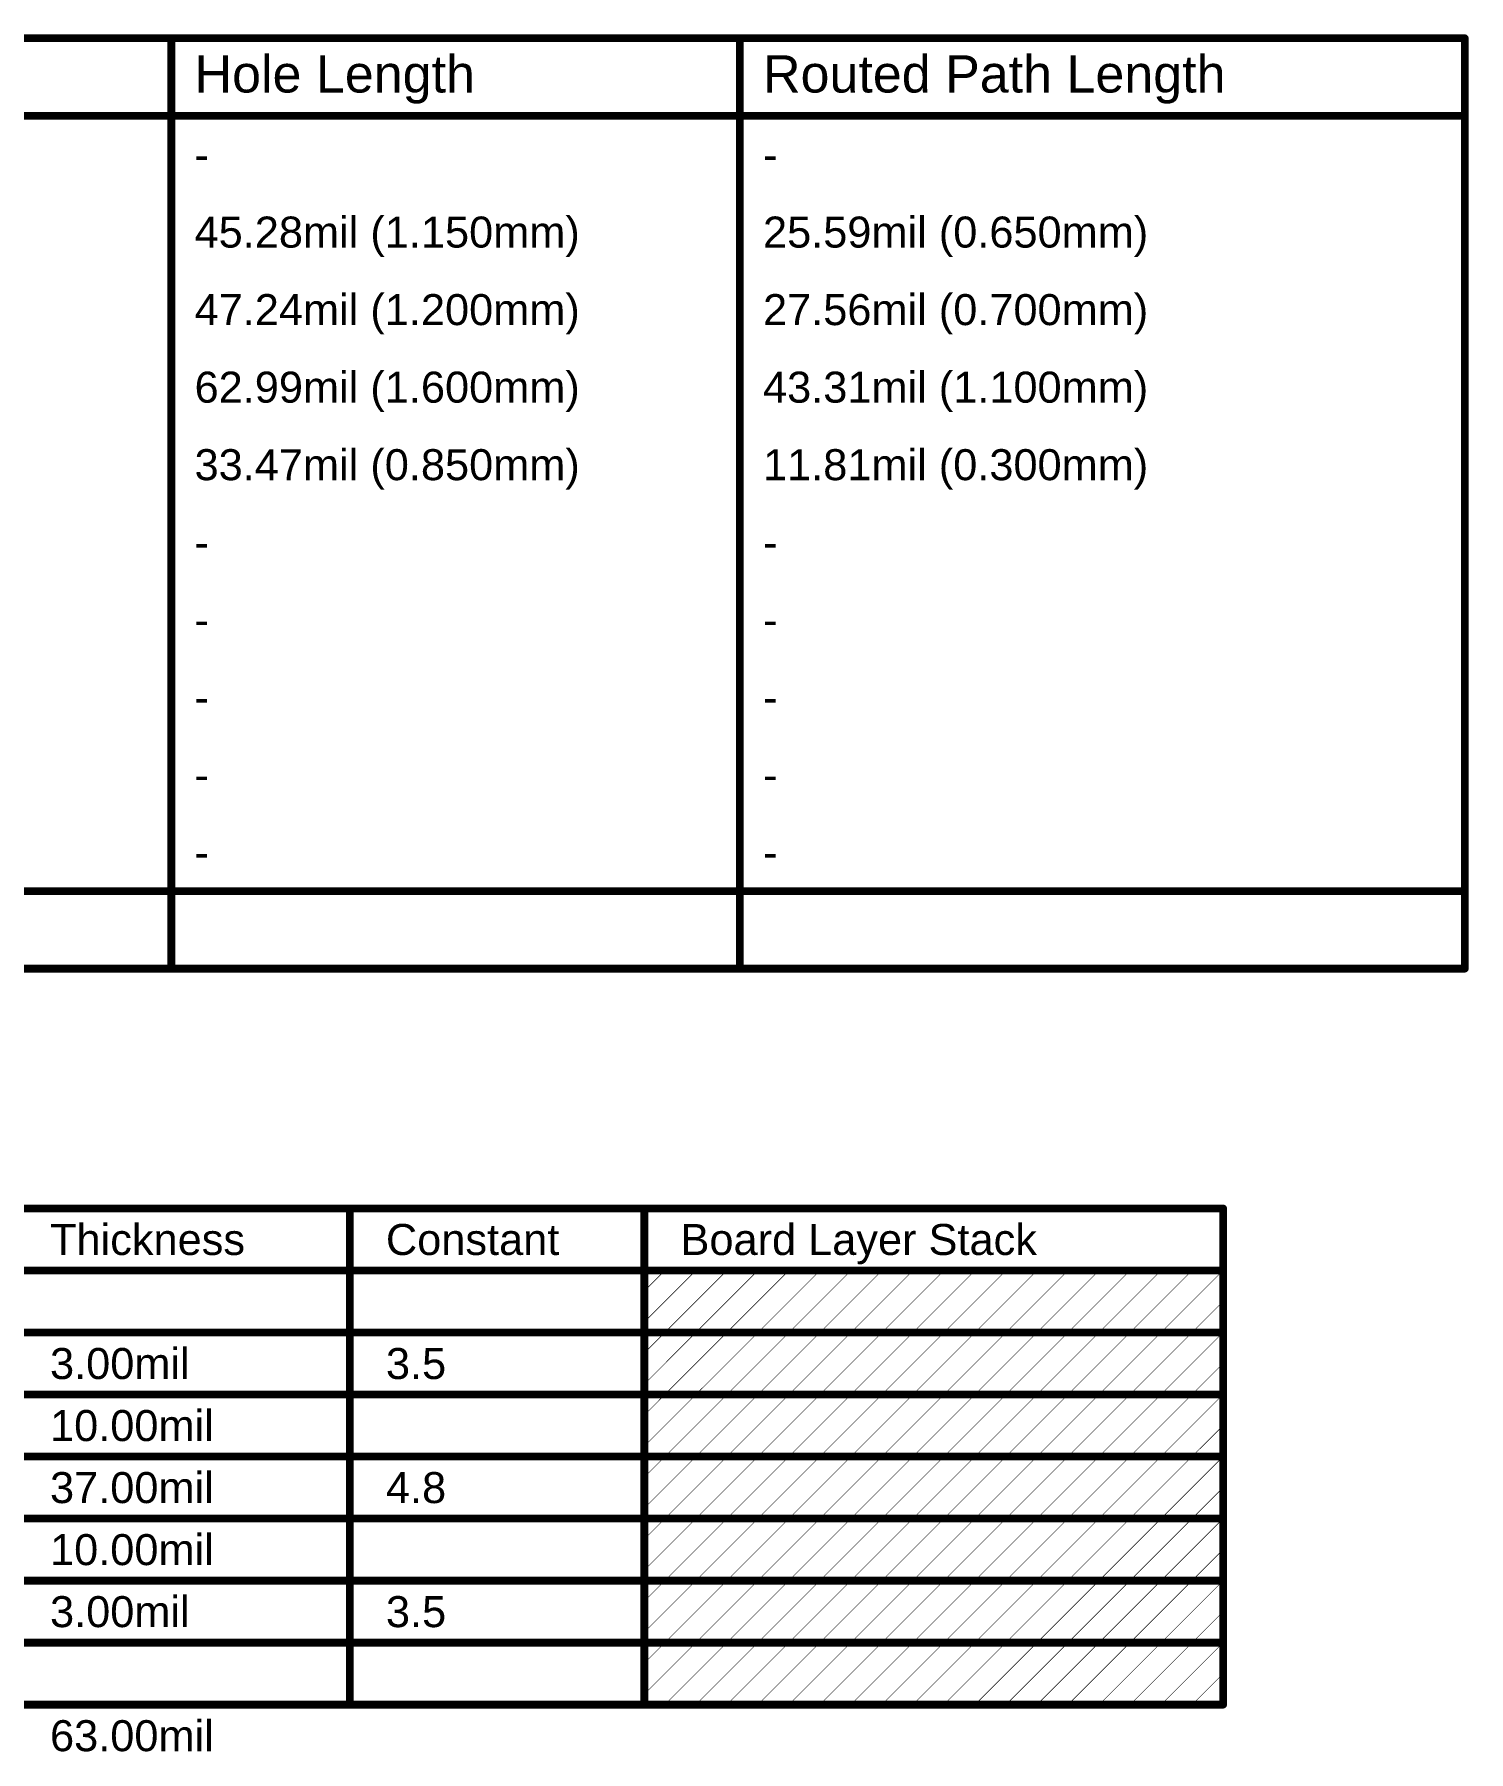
# Model space of a CAD drawing. Header units: inches. Extents: x -0.3 to 9.9, y -0.4 to 5.
# Drawn here: x 7.15 to 9.925, y 1.7 to 5.022 of the extents above; entities that cross this region are included whole.
import ezdxf

# ---------------------------------------------------------------- set-up
doc = ezdxf.new("R2010")
doc.units = ezdxf.units.IN
doc.header["$MEASUREMENT"] = 0
doc.layers.add('Drill Drawing', color=1, linetype='Continuous')
doc.layers.add('Fabrication', color=76, linetype='Continuous')
doc.styles.add('Arial', font='', dxfattribs={"height": 0.2})
doc.styles.get('Arial').set_extended_font_data('Arial')

msp = doc.modelspace()

# ---------------------------------------------------------------- linework, layer by layer
at = {"layer": 'Drill Drawing'}
for points in [[(-0.1395, 5.0149, 0.015, 0.015, 0), (9.9177, 5.0149, 0.015, 0.015, 0)], [(7.4154, 3.2149, 0.015, 0.015, 0), (7.4154, 5.0149, 0.015, 0.015, 0)], [(8.5151, 3.2149, 0.015, 0.015, 0), (8.5151, 5.0149, 0.015, 0.015, 0)], [(9.9177, 3.2149, 0.015, 0.015, 0), (9.9177, 5.0149, 0.015, 0.015, 0)], [(-0.1395, 4.8649, 0.015, 0.015, 0), (9.9177, 4.8649, 0.015, 0.015, 0)], [(-0.1395, 3.3649, 0.015, 0.015, 0), (9.9177, 3.3649, 0.015, 0.015, 0)], [(-0.1395, 3.2149, 0.015, 0.015, 0), (9.9177, 3.2149, 0.015, 0.015, 0)]]:
    msp.add_lwpolyline(points, format="xyseb", dxfattribs=at)
for points in [[(7.4117, 5.0149, 0.0075, 0.0075, 1), (7.4192, 5.0149, 0.0075, 0.0075, 1)], [(8.5113, 5.0149, 0.0075, 0.0075, 1), (8.5188, 5.0149, 0.0075, 0.0075, 1)], [(9.9139, 5.0149, 0.0075, 0.0075, 1), (9.9214, 5.0149, 0.0075, 0.0075, 1)], [(9.9139, 5.0149, 0.0075, 0.0075, 1), (9.9214, 5.0149, 0.0075, 0.0075, 1)], [(9.9139, 4.8649, 0.0075, 0.0075, 1), (9.9214, 4.8649, 0.0075, 0.0075, 1)], [(9.9139, 3.3649, 0.0075, 0.0075, 1), (9.9214, 3.3649, 0.0075, 0.0075, 1)], [(7.4117, 3.2149, 0.0075, 0.0075, 1), (7.4192, 3.2149, 0.0075, 0.0075, 1)], [(8.5113, 3.2149, 0.0075, 0.0075, 1), (8.5188, 3.2149, 0.0075, 0.0075, 1)], [(9.9139, 3.2149, 0.0075, 0.0075, 1), (9.9214, 3.2149, 0.0075, 0.0075, 1)], [(9.9139, 3.2149, 0.0075, 0.0075, 1), (9.9214, 3.2149, 0.0075, 0.0075, 1)]]:
    msp.add_lwpolyline(points, format="xyseb", close=True, dxfattribs=at)
at = {"layer": 'Fabrication'}
for points in [[(4.9113, 2.751, 0.015, 0.015, 0), (9.4501, 2.751, 0.015, 0.015, 0)], [(7.7606, 1.791, 0.015, 0.015, 0), (7.7606, 2.751, 0.015, 0.015, 0)], [(8.3305, 1.791, 0.015, 0.015, 0), (8.3305, 2.751, 0.015, 0.015, 0)], [(9.4501, 1.791, 0.015, 0.015, 0), (9.4501, 2.751, 0.015, 0.015, 0)], [(4.9113, 2.631, 0.015, 0.015, 0), (9.4501, 2.631, 0.015, 0.015, 0)], [(8.3305, 2.5313, 0.001, 0.001, 0), (8.4301, 2.631, 0.001, 0.001, 0)], [(8.3305, 2.5913, 0.001, 0.001, 0), (8.3701, 2.631, 0.001, 0.001, 0)], [(8.3701, 2.511, 0.001, 0.001, 0), (8.4901, 2.631, 0.001, 0.001, 0)], [(8.4301, 2.511, 0.001, 0.001, 0), (8.5501, 2.631, 0.001, 0.001, 0)], [(8.4901, 2.511, 0.001, 0.001, 0), (8.6101, 2.631, 0.001, 0.001, 0)], [(8.5501, 2.511, 0.001, 0.001, 0), (8.6701, 2.631, 0.001, 0.001, 0)], [(8.6101, 2.511, 0.001, 0.001, 0), (8.7301, 2.631, 0.001, 0.001, 0)], [(8.6701, 2.511, 0.001, 0.001, 0), (8.7901, 2.631, 0.001, 0.001, 0)], [(8.7301, 2.511, 0.001, 0.001, 0), (8.8501, 2.631, 0.001, 0.001, 0)], [(8.7901, 2.511, 0.001, 0.001, 0), (8.9101, 2.631, 0.001, 0.001, 0)], [(8.8501, 2.511, 0.001, 0.001, 0), (8.9701, 2.631, 0.001, 0.001, 0)], [(8.9101, 2.511, 0.001, 0.001, 0), (9.0301, 2.631, 0.001, 0.001, 0)], [(8.9701, 2.511, 0.001, 0.001, 0), (9.0901, 2.631, 0.001, 0.001, 0)], [(9.0301, 2.511, 0.001, 0.001, 0), (9.1501, 2.631, 0.001, 0.001, 0)], [(9.0901, 2.511, 0.001, 0.001, 0), (9.2101, 2.631, 0.001, 0.001, 0)], [(9.1501, 2.511, 0.001, 0.001, 0), (9.2701, 2.631, 0.001, 0.001, 0)], [(9.2101, 2.511, 0.001, 0.001, 0), (9.3301, 2.631, 0.001, 0.001, 0)], [(9.2701, 2.511, 0.001, 0.001, 0), (9.3901, 2.631, 0.001, 0.001, 0)], [(9.3301, 2.511, 0.001, 0.001, 0), (9.4501, 2.631, 0.001, 0.001, 0)], [(9.3901, 2.511, 0.001, 0.001, 0), (9.4501, 2.571, 0.001, 0.001, 0)], [(7.1108, 2.511, 0.015, 0.015, 0), (7.7606, 2.511, 0.015, 0.015, 0)], [(7.7606, 2.511, 0.015, 0.015, 0), (8.3305, 2.511, 0.015, 0.015, 0)], [(8.3305, 2.511, 0.015, 0.015, 0), (9.4501, 2.511, 0.015, 0.015, 0)], [(8.3305, 2.4113, 0.001, 0.001, 0), (8.4301, 2.511, 0.001, 0.001, 0)], [(8.3305, 2.4713, 0.001, 0.001, 0), (8.3701, 2.511, 0.001, 0.001, 0)], [(8.3701, 2.391, 0.001, 0.001, 0), (8.4901, 2.511, 0.001, 0.001, 0)], [(8.4301, 2.391, 0.001, 0.001, 0), (8.5501, 2.511, 0.001, 0.001, 0)], [(8.4901, 2.391, 0.001, 0.001, 0), (8.6101, 2.511, 0.001, 0.001, 0)], [(8.5501, 2.391, 0.001, 0.001, 0), (8.6701, 2.511, 0.001, 0.001, 0)], [(8.6101, 2.391, 0.001, 0.001, 0), (8.7301, 2.511, 0.001, 0.001, 0)], [(8.6701, 2.391, 0.001, 0.001, 0), (8.7901, 2.511, 0.001, 0.001, 0)], [(8.7301, 2.391, 0.001, 0.001, 0), (8.8501, 2.511, 0.001, 0.001, 0)], [(8.7901, 2.391, 0.001, 0.001, 0), (8.9101, 2.511, 0.001, 0.001, 0)], [(8.8501, 2.391, 0.001, 0.001, 0), (8.9701, 2.511, 0.001, 0.001, 0)], [(8.9101, 2.391, 0.001, 0.001, 0), (9.0301, 2.511, 0.001, 0.001, 0)], [(8.9701, 2.391, 0.001, 0.001, 0), (9.0901, 2.511, 0.001, 0.001, 0)], [(9.0301, 2.391, 0.001, 0.001, 0), (9.1501, 2.511, 0.001, 0.001, 0)], [(9.0901, 2.391, 0.001, 0.001, 0), (9.2101, 2.511, 0.001, 0.001, 0)], [(9.1501, 2.391, 0.001, 0.001, 0), (9.2701, 2.511, 0.001, 0.001, 0)], [(9.2101, 2.391, 0.001, 0.001, 0), (9.3301, 2.511, 0.001, 0.001, 0)], [(9.2701, 2.391, 0.001, 0.001, 0), (9.3901, 2.511, 0.001, 0.001, 0)], [(9.3301, 2.391, 0.001, 0.001, 0), (9.4501, 2.511, 0.001, 0.001, 0)], [(9.3901, 2.391, 0.001, 0.001, 0), (9.4501, 2.451, 0.001, 0.001, 0)], [(7.1108, 2.391, 0.015, 0.015, 0), (7.7606, 2.391, 0.015, 0.015, 0)], [(7.7606, 2.391, 0.015, 0.015, 0), (8.3305, 2.391, 0.015, 0.015, 0)], [(8.3305, 2.391, 0.015, 0.015, 0), (9.4501, 2.391, 0.015, 0.015, 0)], [(8.3305, 2.2913, 0.001, 0.001, 0), (8.4301, 2.391, 0.001, 0.001, 0)], [(8.3305, 2.3513, 0.001, 0.001, 0), (8.3701, 2.391, 0.001, 0.001, 0)], [(8.3701, 2.271, 0.001, 0.001, 0), (8.4901, 2.391, 0.001, 0.001, 0)], [(8.4301, 2.271, 0.001, 0.001, 0), (8.5501, 2.391, 0.001, 0.001, 0)], [(8.4901, 2.271, 0.001, 0.001, 0), (8.6101, 2.391, 0.001, 0.001, 0)], [(8.5501, 2.271, 0.001, 0.001, 0), (8.6701, 2.391, 0.001, 0.001, 0)], [(8.6101, 2.271, 0.001, 0.001, 0), (8.7301, 2.391, 0.001, 0.001, 0)], [(8.6701, 2.271, 0.001, 0.001, 0), (8.7901, 2.391, 0.001, 0.001, 0)], [(8.7301, 2.271, 0.001, 0.001, 0), (8.8501, 2.391, 0.001, 0.001, 0)], [(8.7901, 2.271, 0.001, 0.001, 0), (8.9101, 2.391, 0.001, 0.001, 0)], [(8.8501, 2.271, 0.001, 0.001, 0), (8.9701, 2.391, 0.001, 0.001, 0)], [(8.9101, 2.271, 0.001, 0.001, 0), (9.0301, 2.391, 0.001, 0.001, 0)], [(8.9701, 2.271, 0.001, 0.001, 0), (9.0901, 2.391, 0.001, 0.001, 0)], [(9.0301, 2.271, 0.001, 0.001, 0), (9.1501, 2.391, 0.001, 0.001, 0)], [(9.0901, 2.271, 0.001, 0.001, 0), (9.2101, 2.391, 0.001, 0.001, 0)], [(9.1501, 2.271, 0.001, 0.001, 0), (9.2701, 2.391, 0.001, 0.001, 0)], [(9.2101, 2.271, 0.001, 0.001, 0), (9.3301, 2.391, 0.001, 0.001, 0)], [(9.2701, 2.271, 0.001, 0.001, 0), (9.3901, 2.391, 0.001, 0.001, 0)], [(9.3301, 2.271, 0.001, 0.001, 0), (9.4501, 2.391, 0.001, 0.001, 0)], [(9.3901, 2.271, 0.001, 0.001, 0), (9.4501, 2.331, 0.001, 0.001, 0)], [(7.1108, 2.271, 0.015, 0.015, 0), (7.7606, 2.271, 0.015, 0.015, 0)], [(7.7606, 2.271, 0.015, 0.015, 0), (8.3305, 2.271, 0.015, 0.015, 0)], [(8.3305, 2.271, 0.015, 0.015, 0), (9.4501, 2.271, 0.015, 0.015, 0)], [(8.3305, 2.1713, 0.001, 0.001, 0), (8.4301, 2.271, 0.001, 0.001, 0)], [(8.3305, 2.2313, 0.001, 0.001, 0), (8.3701, 2.271, 0.001, 0.001, 0)], [(8.3701, 2.151, 0.001, 0.001, 0), (8.4901, 2.271, 0.001, 0.001, 0)], [(8.4301, 2.151, 0.001, 0.001, 0), (8.5501, 2.271, 0.001, 0.001, 0)], [(8.4901, 2.151, 0.001, 0.001, 0), (8.6101, 2.271, 0.001, 0.001, 0)], [(8.5501, 2.151, 0.001, 0.001, 0), (8.6701, 2.271, 0.001, 0.001, 0)], [(8.6101, 2.151, 0.001, 0.001, 0), (8.7301, 2.271, 0.001, 0.001, 0)], [(8.6701, 2.151, 0.001, 0.001, 0), (8.7901, 2.271, 0.001, 0.001, 0)], [(8.7301, 2.151, 0.001, 0.001, 0), (8.8501, 2.271, 0.001, 0.001, 0)], [(8.7901, 2.151, 0.001, 0.001, 0), (8.9101, 2.271, 0.001, 0.001, 0)], [(8.8501, 2.151, 0.001, 0.001, 0), (8.9701, 2.271, 0.001, 0.001, 0)], [(8.9101, 2.151, 0.001, 0.001, 0), (9.0301, 2.271, 0.001, 0.001, 0)], [(8.9701, 2.151, 0.001, 0.001, 0), (9.0901, 2.271, 0.001, 0.001, 0)], [(9.0301, 2.151, 0.001, 0.001, 0), (9.1501, 2.271, 0.001, 0.001, 0)], [(9.0901, 2.151, 0.001, 0.001, 0), (9.2101, 2.271, 0.001, 0.001, 0)], [(9.1501, 2.151, 0.001, 0.001, 0), (9.2701, 2.271, 0.001, 0.001, 0)], [(9.2101, 2.151, 0.001, 0.001, 0), (9.3301, 2.271, 0.001, 0.001, 0)], [(9.2701, 2.151, 0.001, 0.001, 0), (9.3901, 2.271, 0.001, 0.001, 0)], [(9.3301, 2.151, 0.001, 0.001, 0), (9.4501, 2.271, 0.001, 0.001, 0)], [(9.3901, 2.151, 0.001, 0.001, 0), (9.4501, 2.211, 0.001, 0.001, 0)], [(7.1108, 2.151, 0.015, 0.015, 0), (7.7606, 2.151, 0.015, 0.015, 0)], [(7.7606, 2.151, 0.015, 0.015, 0), (8.3305, 2.151, 0.015, 0.015, 0)], [(8.3305, 2.151, 0.015, 0.015, 0), (9.4501, 2.151, 0.015, 0.015, 0)], [(8.3305, 2.0513, 0.001, 0.001, 0), (8.4301, 2.151, 0.001, 0.001, 0)], [(8.3305, 2.1113, 0.001, 0.001, 0), (8.3701, 2.151, 0.001, 0.001, 0)], [(8.3701, 2.031, 0.001, 0.001, 0), (8.4901, 2.151, 0.001, 0.001, 0)], [(8.4301, 2.031, 0.001, 0.001, 0), (8.5501, 2.151, 0.001, 0.001, 0)], [(8.4901, 2.031, 0.001, 0.001, 0), (8.6101, 2.151, 0.001, 0.001, 0)], [(8.5501, 2.031, 0.001, 0.001, 0), (8.6701, 2.151, 0.001, 0.001, 0)], [(8.6101, 2.031, 0.001, 0.001, 0), (8.7301, 2.151, 0.001, 0.001, 0)], [(8.6701, 2.031, 0.001, 0.001, 0), (8.7901, 2.151, 0.001, 0.001, 0)], [(8.7301, 2.031, 0.001, 0.001, 0), (8.8501, 2.151, 0.001, 0.001, 0)], [(8.7901, 2.031, 0.001, 0.001, 0), (8.9101, 2.151, 0.001, 0.001, 0)], [(8.8501, 2.031, 0.001, 0.001, 0), (8.9701, 2.151, 0.001, 0.001, 0)], [(8.9101, 2.031, 0.001, 0.001, 0), (9.0301, 2.151, 0.001, 0.001, 0)], [(8.9701, 2.031, 0.001, 0.001, 0), (9.0901, 2.151, 0.001, 0.001, 0)], [(9.0301, 2.031, 0.001, 0.001, 0), (9.1501, 2.151, 0.001, 0.001, 0)], [(9.0901, 2.031, 0.001, 0.001, 0), (9.2101, 2.151, 0.001, 0.001, 0)], [(9.1501, 2.031, 0.001, 0.001, 0), (9.2701, 2.151, 0.001, 0.001, 0)], [(9.2101, 2.031, 0.001, 0.001, 0), (9.3301, 2.151, 0.001, 0.001, 0)], [(9.2701, 2.031, 0.001, 0.001, 0), (9.3901, 2.151, 0.001, 0.001, 0)], [(9.3301, 2.031, 0.001, 0.001, 0), (9.4501, 2.151, 0.001, 0.001, 0)], [(9.3901, 2.031, 0.001, 0.001, 0), (9.4501, 2.091, 0.001, 0.001, 0)], [(7.1108, 2.031, 0.015, 0.015, 0), (7.7606, 2.031, 0.015, 0.015, 0)], [(7.7606, 2.031, 0.015, 0.015, 0), (8.3305, 2.031, 0.015, 0.015, 0)], [(8.3305, 2.031, 0.015, 0.015, 0), (9.4501, 2.031, 0.015, 0.015, 0)], [(8.3305, 1.9313, 0.001, 0.001, 0), (8.4301, 2.031, 0.001, 0.001, 0)], [(8.3305, 1.9913, 0.001, 0.001, 0), (8.3701, 2.031, 0.001, 0.001, 0)], [(8.3701, 1.911, 0.001, 0.001, 0), (8.4901, 2.031, 0.001, 0.001, 0)], [(8.4301, 1.911, 0.001, 0.001, 0), (8.5501, 2.031, 0.001, 0.001, 0)], [(8.4901, 1.911, 0.001, 0.001, 0), (8.6101, 2.031, 0.001, 0.001, 0)], [(8.5501, 1.911, 0.001, 0.001, 0), (8.6701, 2.031, 0.001, 0.001, 0)], [(8.6101, 1.911, 0.001, 0.001, 0), (8.7301, 2.031, 0.001, 0.001, 0)], [(8.6701, 1.911, 0.001, 0.001, 0), (8.7901, 2.031, 0.001, 0.001, 0)], [(8.7301, 1.911, 0.001, 0.001, 0), (8.8501, 2.031, 0.001, 0.001, 0)], [(8.7901, 1.911, 0.001, 0.001, 0), (8.9101, 2.031, 0.001, 0.001, 0)], [(8.8501, 1.911, 0.001, 0.001, 0), (8.9701, 2.031, 0.001, 0.001, 0)], [(8.9101, 1.911, 0.001, 0.001, 0), (9.0301, 2.031, 0.001, 0.001, 0)], [(8.9701, 1.911, 0.001, 0.001, 0), (9.0901, 2.031, 0.001, 0.001, 0)], [(9.0301, 1.911, 0.001, 0.001, 0), (9.1501, 2.031, 0.001, 0.001, 0)], [(9.0901, 1.911, 0.001, 0.001, 0), (9.2101, 2.031, 0.001, 0.001, 0)], [(9.1501, 1.911, 0.001, 0.001, 0), (9.2701, 2.031, 0.001, 0.001, 0)], [(9.2101, 1.911, 0.001, 0.001, 0), (9.3301, 2.031, 0.001, 0.001, 0)], [(9.2701, 1.911, 0.001, 0.001, 0), (9.3901, 2.031, 0.001, 0.001, 0)], [(9.3301, 1.911, 0.001, 0.001, 0), (9.4501, 2.031, 0.001, 0.001, 0)], [(9.3901, 1.911, 0.001, 0.001, 0), (9.4501, 1.971, 0.001, 0.001, 0)], [(7.1108, 1.911, 0.015, 0.015, 0), (7.7606, 1.911, 0.015, 0.015, 0)], [(7.7606, 1.911, 0.015, 0.015, 0), (8.3305, 1.911, 0.015, 0.015, 0)], [(8.3305, 1.911, 0.015, 0.015, 0), (9.4501, 1.911, 0.015, 0.015, 0)], [(8.3305, 1.8113, 0.001, 0.001, 0), (8.4301, 1.911, 0.001, 0.001, 0)], [(8.3305, 1.8713, 0.001, 0.001, 0), (8.3701, 1.911, 0.001, 0.001, 0)], [(8.3701, 1.791, 0.001, 0.001, 0), (8.4901, 1.911, 0.001, 0.001, 0)], [(8.4301, 1.791, 0.001, 0.001, 0), (8.5501, 1.911, 0.001, 0.001, 0)], [(8.4901, 1.791, 0.001, 0.001, 0), (8.6101, 1.911, 0.001, 0.001, 0)], [(8.5501, 1.791, 0.001, 0.001, 0), (8.6701, 1.911, 0.001, 0.001, 0)], [(8.6101, 1.791, 0.001, 0.001, 0), (8.7301, 1.911, 0.001, 0.001, 0)], [(8.6701, 1.791, 0.001, 0.001, 0), (8.7901, 1.911, 0.001, 0.001, 0)], [(8.7301, 1.791, 0.001, 0.001, 0), (8.8501, 1.911, 0.001, 0.001, 0)], [(8.7901, 1.791, 0.001, 0.001, 0), (8.9101, 1.911, 0.001, 0.001, 0)], [(8.8501, 1.791, 0.001, 0.001, 0), (8.9701, 1.911, 0.001, 0.001, 0)], [(8.9101, 1.791, 0.001, 0.001, 0), (9.0301, 1.911, 0.001, 0.001, 0)], [(8.9701, 1.791, 0.001, 0.001, 0), (9.0901, 1.911, 0.001, 0.001, 0)], [(9.0301, 1.791, 0.001, 0.001, 0), (9.1501, 1.911, 0.001, 0.001, 0)], [(9.0901, 1.791, 0.001, 0.001, 0), (9.2101, 1.911, 0.001, 0.001, 0)], [(9.1501, 1.791, 0.001, 0.001, 0), (9.2701, 1.911, 0.001, 0.001, 0)], [(9.2101, 1.791, 0.001, 0.001, 0), (9.3301, 1.911, 0.001, 0.001, 0)], [(9.2701, 1.791, 0.001, 0.001, 0), (9.3901, 1.911, 0.001, 0.001, 0)], [(9.3301, 1.791, 0.001, 0.001, 0), (9.4501, 1.911, 0.001, 0.001, 0)], [(9.3901, 1.791, 0.001, 0.001, 0), (9.4501, 1.851, 0.001, 0.001, 0)], [(7.1108, 1.791, 0.015, 0.015, 0), (7.7606, 1.791, 0.015, 0.015, 0)], [(7.7606, 1.791, 0.015, 0.015, 0), (8.3305, 1.791, 0.015, 0.015, 0)], [(8.3305, 1.791, 0.015, 0.015, 0), (9.4501, 1.791, 0.015, 0.015, 0)]]:
    msp.add_lwpolyline(points, format="xyseb", dxfattribs=at)
for points in [[(7.7569, 2.751, 0.0075, 0.0075, 1), (7.7644, 2.751, 0.0075, 0.0075, 1)], [(8.3267, 2.751, 0.0075, 0.0075, 1), (8.3342, 2.751, 0.0075, 0.0075, 1)], [(9.4464, 2.751, 0.0075, 0.0075, 1), (9.4539, 2.751, 0.0075, 0.0075, 1)], [(9.4464, 2.751, 0.0075, 0.0075, 1), (9.4539, 2.751, 0.0075, 0.0075, 1)], [(8.3699, 2.631, 0.0005, 0.0005, 1), (8.3704, 2.631, 0.0005, 0.0005, 1)], [(8.4299, 2.631, 0.0005, 0.0005, 1), (8.4304, 2.631, 0.0005, 0.0005, 1)], [(8.4899, 2.631, 0.0005, 0.0005, 1), (8.4904, 2.631, 0.0005, 0.0005, 1)], [(8.5499, 2.631, 0.0005, 0.0005, 1), (8.5504, 2.631, 0.0005, 0.0005, 1)], [(8.6099, 2.631, 0.0005, 0.0005, 1), (8.6104, 2.631, 0.0005, 0.0005, 1)], [(8.6699, 2.631, 0.0005, 0.0005, 1), (8.6704, 2.631, 0.0005, 0.0005, 1)], [(8.7299, 2.631, 0.0005, 0.0005, 1), (8.7304, 2.631, 0.0005, 0.0005, 1)], [(8.7899, 2.631, 0.0005, 0.0005, 1), (8.7904, 2.631, 0.0005, 0.0005, 1)], [(8.8499, 2.631, 0.0005, 0.0005, 1), (8.8504, 2.631, 0.0005, 0.0005, 1)], [(8.9099, 2.631, 0.0005, 0.0005, 1), (8.9104, 2.631, 0.0005, 0.0005, 1)], [(8.9699, 2.631, 0.0005, 0.0005, 1), (8.9704, 2.631, 0.0005, 0.0005, 1)], [(9.0299, 2.631, 0.0005, 0.0005, 1), (9.0304, 2.631, 0.0005, 0.0005, 1)], [(9.0899, 2.631, 0.0005, 0.0005, 1), (9.0904, 2.631, 0.0005, 0.0005, 1)], [(9.1499, 2.631, 0.0005, 0.0005, 1), (9.1504, 2.631, 0.0005, 0.0005, 1)], [(9.2099, 2.631, 0.0005, 0.0005, 1), (9.2104, 2.631, 0.0005, 0.0005, 1)], [(9.2699, 2.631, 0.0005, 0.0005, 1), (9.2704, 2.631, 0.0005, 0.0005, 1)], [(9.3299, 2.631, 0.0005, 0.0005, 1), (9.3304, 2.631, 0.0005, 0.0005, 1)], [(9.3899, 2.631, 0.0005, 0.0005, 1), (9.3904, 2.631, 0.0005, 0.0005, 1)], [(9.4464, 2.631, 0.0075, 0.0075, 1), (9.4539, 2.631, 0.0075, 0.0075, 1)], [(9.4499, 2.631, 0.0005, 0.0005, 1), (9.4504, 2.631, 0.0005, 0.0005, 1)], [(8.3302, 2.5913, 0.0005, 0.0005, 1), (8.3307, 2.5913, 0.0005, 0.0005, 1)], [(9.4499, 2.571, 0.0005, 0.0005, 1), (9.4504, 2.571, 0.0005, 0.0005, 1)], [(8.3302, 2.5313, 0.0005, 0.0005, 1), (8.3307, 2.5313, 0.0005, 0.0005, 1)], [(7.7569, 2.511, 0.0075, 0.0075, 1), (7.7644, 2.511, 0.0075, 0.0075, 1)], [(7.7569, 2.511, 0.0075, 0.0075, 1), (7.7644, 2.511, 0.0075, 0.0075, 1)], [(8.3267, 2.511, 0.0075, 0.0075, 1), (8.3342, 2.511, 0.0075, 0.0075, 1)], [(8.3267, 2.511, 0.0075, 0.0075, 1), (8.3342, 2.511, 0.0075, 0.0075, 1)], [(8.3699, 2.511, 0.0005, 0.0005, 1), (8.3704, 2.511, 0.0005, 0.0005, 1)], [(8.3699, 2.511, 0.0005, 0.0005, 1), (8.3704, 2.511, 0.0005, 0.0005, 1)], [(8.4299, 2.511, 0.0005, 0.0005, 1), (8.4304, 2.511, 0.0005, 0.0005, 1)], [(8.4299, 2.511, 0.0005, 0.0005, 1), (8.4304, 2.511, 0.0005, 0.0005, 1)], [(8.4899, 2.511, 0.0005, 0.0005, 1), (8.4904, 2.511, 0.0005, 0.0005, 1)], [(8.4899, 2.511, 0.0005, 0.0005, 1), (8.4904, 2.511, 0.0005, 0.0005, 1)], [(8.5499, 2.511, 0.0005, 0.0005, 1), (8.5504, 2.511, 0.0005, 0.0005, 1)], [(8.5499, 2.511, 0.0005, 0.0005, 1), (8.5504, 2.511, 0.0005, 0.0005, 1)], [(8.6099, 2.511, 0.0005, 0.0005, 1), (8.6104, 2.511, 0.0005, 0.0005, 1)], [(8.6099, 2.511, 0.0005, 0.0005, 1), (8.6104, 2.511, 0.0005, 0.0005, 1)], [(8.6699, 2.511, 0.0005, 0.0005, 1), (8.6704, 2.511, 0.0005, 0.0005, 1)], [(8.6699, 2.511, 0.0005, 0.0005, 1), (8.6704, 2.511, 0.0005, 0.0005, 1)], [(8.7299, 2.511, 0.0005, 0.0005, 1), (8.7304, 2.511, 0.0005, 0.0005, 1)], [(8.7299, 2.511, 0.0005, 0.0005, 1), (8.7304, 2.511, 0.0005, 0.0005, 1)], [(8.7899, 2.511, 0.0005, 0.0005, 1), (8.7904, 2.511, 0.0005, 0.0005, 1)], [(8.7899, 2.511, 0.0005, 0.0005, 1), (8.7904, 2.511, 0.0005, 0.0005, 1)], [(8.8499, 2.511, 0.0005, 0.0005, 1), (8.8504, 2.511, 0.0005, 0.0005, 1)], [(8.8499, 2.511, 0.0005, 0.0005, 1), (8.8504, 2.511, 0.0005, 0.0005, 1)], [(8.9099, 2.511, 0.0005, 0.0005, 1), (8.9104, 2.511, 0.0005, 0.0005, 1)], [(8.9099, 2.511, 0.0005, 0.0005, 1), (8.9104, 2.511, 0.0005, 0.0005, 1)], [(8.9699, 2.511, 0.0005, 0.0005, 1), (8.9704, 2.511, 0.0005, 0.0005, 1)], [(8.9699, 2.511, 0.0005, 0.0005, 1), (8.9704, 2.511, 0.0005, 0.0005, 1)], [(9.0299, 2.511, 0.0005, 0.0005, 1), (9.0304, 2.511, 0.0005, 0.0005, 1)], [(9.0299, 2.511, 0.0005, 0.0005, 1), (9.0304, 2.511, 0.0005, 0.0005, 1)], [(9.0899, 2.511, 0.0005, 0.0005, 1), (9.0904, 2.511, 0.0005, 0.0005, 1)], [(9.0899, 2.511, 0.0005, 0.0005, 1), (9.0904, 2.511, 0.0005, 0.0005, 1)], [(9.1499, 2.511, 0.0005, 0.0005, 1), (9.1504, 2.511, 0.0005, 0.0005, 1)], [(9.1499, 2.511, 0.0005, 0.0005, 1), (9.1504, 2.511, 0.0005, 0.0005, 1)], [(9.2099, 2.511, 0.0005, 0.0005, 1), (9.2104, 2.511, 0.0005, 0.0005, 1)], [(9.2099, 2.511, 0.0005, 0.0005, 1), (9.2104, 2.511, 0.0005, 0.0005, 1)], [(9.2699, 2.511, 0.0005, 0.0005, 1), (9.2704, 2.511, 0.0005, 0.0005, 1)], [(9.2699, 2.511, 0.0005, 0.0005, 1), (9.2704, 2.511, 0.0005, 0.0005, 1)], [(9.3299, 2.511, 0.0005, 0.0005, 1), (9.3304, 2.511, 0.0005, 0.0005, 1)], [(9.3299, 2.511, 0.0005, 0.0005, 1), (9.3304, 2.511, 0.0005, 0.0005, 1)], [(9.3899, 2.511, 0.0005, 0.0005, 1), (9.3904, 2.511, 0.0005, 0.0005, 1)], [(9.3899, 2.511, 0.0005, 0.0005, 1), (9.3904, 2.511, 0.0005, 0.0005, 1)], [(9.4464, 2.511, 0.0075, 0.0075, 1), (9.4539, 2.511, 0.0075, 0.0075, 1)], [(9.4499, 2.511, 0.0005, 0.0005, 1), (9.4504, 2.511, 0.0005, 0.0005, 1)], [(8.3302, 2.4713, 0.0005, 0.0005, 1), (8.3307, 2.4713, 0.0005, 0.0005, 1)], [(9.4499, 2.451, 0.0005, 0.0005, 1), (9.4504, 2.451, 0.0005, 0.0005, 1)], [(7.7569, 2.391, 0.0075, 0.0075, 1), (7.7644, 2.391, 0.0075, 0.0075, 1)], [(7.7569, 2.391, 0.0075, 0.0075, 1), (7.7644, 2.391, 0.0075, 0.0075, 1)], [(8.3267, 2.391, 0.0075, 0.0075, 1), (8.3342, 2.391, 0.0075, 0.0075, 1)], [(8.3267, 2.391, 0.0075, 0.0075, 1), (8.3342, 2.391, 0.0075, 0.0075, 1)], [(8.3302, 2.4113, 0.0005, 0.0005, 1), (8.3307, 2.4113, 0.0005, 0.0005, 1)], [(9.4464, 2.391, 0.0075, 0.0075, 1), (9.4539, 2.391, 0.0075, 0.0075, 1)], [(8.3699, 2.391, 0.0005, 0.0005, 1), (8.3704, 2.391, 0.0005, 0.0005, 1)], [(8.3699, 2.391, 0.0005, 0.0005, 1), (8.3704, 2.391, 0.0005, 0.0005, 1)], [(8.4299, 2.391, 0.0005, 0.0005, 1), (8.4304, 2.391, 0.0005, 0.0005, 1)], [(8.4299, 2.391, 0.0005, 0.0005, 1), (8.4304, 2.391, 0.0005, 0.0005, 1)], [(8.4899, 2.391, 0.0005, 0.0005, 1), (8.4904, 2.391, 0.0005, 0.0005, 1)], [(8.4899, 2.391, 0.0005, 0.0005, 1), (8.4904, 2.391, 0.0005, 0.0005, 1)], [(8.5499, 2.391, 0.0005, 0.0005, 1), (8.5504, 2.391, 0.0005, 0.0005, 1)], [(8.5499, 2.391, 0.0005, 0.0005, 1), (8.5504, 2.391, 0.0005, 0.0005, 1)], [(8.6099, 2.391, 0.0005, 0.0005, 1), (8.6104, 2.391, 0.0005, 0.0005, 1)], [(8.6099, 2.391, 0.0005, 0.0005, 1), (8.6104, 2.391, 0.0005, 0.0005, 1)], [(8.6699, 2.391, 0.0005, 0.0005, 1), (8.6704, 2.391, 0.0005, 0.0005, 1)], [(8.6699, 2.391, 0.0005, 0.0005, 1), (8.6704, 2.391, 0.0005, 0.0005, 1)], [(8.7299, 2.391, 0.0005, 0.0005, 1), (8.7304, 2.391, 0.0005, 0.0005, 1)], [(8.7299, 2.391, 0.0005, 0.0005, 1), (8.7304, 2.391, 0.0005, 0.0005, 1)], [(8.7899, 2.391, 0.0005, 0.0005, 1), (8.7904, 2.391, 0.0005, 0.0005, 1)], [(8.7899, 2.391, 0.0005, 0.0005, 1), (8.7904, 2.391, 0.0005, 0.0005, 1)], [(8.8499, 2.391, 0.0005, 0.0005, 1), (8.8504, 2.391, 0.0005, 0.0005, 1)], [(8.8499, 2.391, 0.0005, 0.0005, 1), (8.8504, 2.391, 0.0005, 0.0005, 1)], [(8.9099, 2.391, 0.0005, 0.0005, 1), (8.9104, 2.391, 0.0005, 0.0005, 1)], [(8.9099, 2.391, 0.0005, 0.0005, 1), (8.9104, 2.391, 0.0005, 0.0005, 1)], [(8.9699, 2.391, 0.0005, 0.0005, 1), (8.9704, 2.391, 0.0005, 0.0005, 1)], [(8.9699, 2.391, 0.0005, 0.0005, 1), (8.9704, 2.391, 0.0005, 0.0005, 1)], [(9.0299, 2.391, 0.0005, 0.0005, 1), (9.0304, 2.391, 0.0005, 0.0005, 1)], [(9.0299, 2.391, 0.0005, 0.0005, 1), (9.0304, 2.391, 0.0005, 0.0005, 1)], [(9.0899, 2.391, 0.0005, 0.0005, 1), (9.0904, 2.391, 0.0005, 0.0005, 1)], [(9.0899, 2.391, 0.0005, 0.0005, 1), (9.0904, 2.391, 0.0005, 0.0005, 1)], [(9.1499, 2.391, 0.0005, 0.0005, 1), (9.1504, 2.391, 0.0005, 0.0005, 1)], [(9.1499, 2.391, 0.0005, 0.0005, 1), (9.1504, 2.391, 0.0005, 0.0005, 1)], [(9.2099, 2.391, 0.0005, 0.0005, 1), (9.2104, 2.391, 0.0005, 0.0005, 1)], [(9.2099, 2.391, 0.0005, 0.0005, 1), (9.2104, 2.391, 0.0005, 0.0005, 1)], [(9.2699, 2.391, 0.0005, 0.0005, 1), (9.2704, 2.391, 0.0005, 0.0005, 1)], [(9.2699, 2.391, 0.0005, 0.0005, 1), (9.2704, 2.391, 0.0005, 0.0005, 1)], [(9.3299, 2.391, 0.0005, 0.0005, 1), (9.3304, 2.391, 0.0005, 0.0005, 1)], [(9.3299, 2.391, 0.0005, 0.0005, 1), (9.3304, 2.391, 0.0005, 0.0005, 1)], [(9.3899, 2.391, 0.0005, 0.0005, 1), (9.3904, 2.391, 0.0005, 0.0005, 1)], [(9.3899, 2.391, 0.0005, 0.0005, 1), (9.3904, 2.391, 0.0005, 0.0005, 1)], [(9.4499, 2.391, 0.0005, 0.0005, 1), (9.4504, 2.391, 0.0005, 0.0005, 1)], [(8.3302, 2.3513, 0.0005, 0.0005, 1), (8.3307, 2.3513, 0.0005, 0.0005, 1)], [(9.4499, 2.331, 0.0005, 0.0005, 1), (9.4504, 2.331, 0.0005, 0.0005, 1)], [(7.7569, 2.271, 0.0075, 0.0075, 1), (7.7644, 2.271, 0.0075, 0.0075, 1)], [(7.7569, 2.271, 0.0075, 0.0075, 1), (7.7644, 2.271, 0.0075, 0.0075, 1)], [(8.3267, 2.271, 0.0075, 0.0075, 1), (8.3342, 2.271, 0.0075, 0.0075, 1)], [(8.3267, 2.271, 0.0075, 0.0075, 1), (8.3342, 2.271, 0.0075, 0.0075, 1)], [(8.3302, 2.2913, 0.0005, 0.0005, 1), (8.3307, 2.2913, 0.0005, 0.0005, 1)], [(8.3699, 2.271, 0.0005, 0.0005, 1), (8.3704, 2.271, 0.0005, 0.0005, 1)], [(8.3699, 2.271, 0.0005, 0.0005, 1), (8.3704, 2.271, 0.0005, 0.0005, 1)], [(8.4299, 2.271, 0.0005, 0.0005, 1), (8.4304, 2.271, 0.0005, 0.0005, 1)], [(8.4299, 2.271, 0.0005, 0.0005, 1), (8.4304, 2.271, 0.0005, 0.0005, 1)], [(8.4899, 2.271, 0.0005, 0.0005, 1), (8.4904, 2.271, 0.0005, 0.0005, 1)], [(8.4899, 2.271, 0.0005, 0.0005, 1), (8.4904, 2.271, 0.0005, 0.0005, 1)], [(8.5499, 2.271, 0.0005, 0.0005, 1), (8.5504, 2.271, 0.0005, 0.0005, 1)], [(8.5499, 2.271, 0.0005, 0.0005, 1), (8.5504, 2.271, 0.0005, 0.0005, 1)], [(8.6099, 2.271, 0.0005, 0.0005, 1), (8.6104, 2.271, 0.0005, 0.0005, 1)], [(8.6099, 2.271, 0.0005, 0.0005, 1), (8.6104, 2.271, 0.0005, 0.0005, 1)], [(8.6699, 2.271, 0.0005, 0.0005, 1), (8.6704, 2.271, 0.0005, 0.0005, 1)], [(8.6699, 2.271, 0.0005, 0.0005, 1), (8.6704, 2.271, 0.0005, 0.0005, 1)], [(8.7299, 2.271, 0.0005, 0.0005, 1), (8.7304, 2.271, 0.0005, 0.0005, 1)], [(8.7299, 2.271, 0.0005, 0.0005, 1), (8.7304, 2.271, 0.0005, 0.0005, 1)], [(8.7899, 2.271, 0.0005, 0.0005, 1), (8.7904, 2.271, 0.0005, 0.0005, 1)], [(8.7899, 2.271, 0.0005, 0.0005, 1), (8.7904, 2.271, 0.0005, 0.0005, 1)], [(8.8499, 2.271, 0.0005, 0.0005, 1), (8.8504, 2.271, 0.0005, 0.0005, 1)], [(8.8499, 2.271, 0.0005, 0.0005, 1), (8.8504, 2.271, 0.0005, 0.0005, 1)], [(8.9099, 2.271, 0.0005, 0.0005, 1), (8.9104, 2.271, 0.0005, 0.0005, 1)], [(8.9099, 2.271, 0.0005, 0.0005, 1), (8.9104, 2.271, 0.0005, 0.0005, 1)], [(8.9699, 2.271, 0.0005, 0.0005, 1), (8.9704, 2.271, 0.0005, 0.0005, 1)], [(8.9699, 2.271, 0.0005, 0.0005, 1), (8.9704, 2.271, 0.0005, 0.0005, 1)], [(9.0299, 2.271, 0.0005, 0.0005, 1), (9.0304, 2.271, 0.0005, 0.0005, 1)], [(9.0299, 2.271, 0.0005, 0.0005, 1), (9.0304, 2.271, 0.0005, 0.0005, 1)], [(9.0899, 2.271, 0.0005, 0.0005, 1), (9.0904, 2.271, 0.0005, 0.0005, 1)], [(9.0899, 2.271, 0.0005, 0.0005, 1), (9.0904, 2.271, 0.0005, 0.0005, 1)], [(9.1499, 2.271, 0.0005, 0.0005, 1), (9.1504, 2.271, 0.0005, 0.0005, 1)], [(9.1499, 2.271, 0.0005, 0.0005, 1), (9.1504, 2.271, 0.0005, 0.0005, 1)], [(9.2099, 2.271, 0.0005, 0.0005, 1), (9.2104, 2.271, 0.0005, 0.0005, 1)], [(9.2099, 2.271, 0.0005, 0.0005, 1), (9.2104, 2.271, 0.0005, 0.0005, 1)], [(9.2699, 2.271, 0.0005, 0.0005, 1), (9.2704, 2.271, 0.0005, 0.0005, 1)], [(9.2699, 2.271, 0.0005, 0.0005, 1), (9.2704, 2.271, 0.0005, 0.0005, 1)], [(9.3299, 2.271, 0.0005, 0.0005, 1), (9.3304, 2.271, 0.0005, 0.0005, 1)], [(9.3299, 2.271, 0.0005, 0.0005, 1), (9.3304, 2.271, 0.0005, 0.0005, 1)], [(9.3899, 2.271, 0.0005, 0.0005, 1), (9.3904, 2.271, 0.0005, 0.0005, 1)], [(9.3899, 2.271, 0.0005, 0.0005, 1), (9.3904, 2.271, 0.0005, 0.0005, 1)], [(9.4464, 2.271, 0.0075, 0.0075, 1), (9.4539, 2.271, 0.0075, 0.0075, 1)], [(9.4499, 2.271, 0.0005, 0.0005, 1), (9.4504, 2.271, 0.0005, 0.0005, 1)], [(8.3302, 2.2313, 0.0005, 0.0005, 1), (8.3307, 2.2313, 0.0005, 0.0005, 1)], [(9.4499, 2.211, 0.0005, 0.0005, 1), (9.4504, 2.211, 0.0005, 0.0005, 1)], [(8.3302, 2.1713, 0.0005, 0.0005, 1), (8.3307, 2.1713, 0.0005, 0.0005, 1)], [(7.7569, 2.151, 0.0075, 0.0075, 1), (7.7644, 2.151, 0.0075, 0.0075, 1)], [(7.7569, 2.151, 0.0075, 0.0075, 1), (7.7644, 2.151, 0.0075, 0.0075, 1)], [(8.3267, 2.151, 0.0075, 0.0075, 1), (8.3342, 2.151, 0.0075, 0.0075, 1)], [(8.3267, 2.151, 0.0075, 0.0075, 1), (8.3342, 2.151, 0.0075, 0.0075, 1)], [(8.3699, 2.151, 0.0005, 0.0005, 1), (8.3704, 2.151, 0.0005, 0.0005, 1)], [(8.3699, 2.151, 0.0005, 0.0005, 1), (8.3704, 2.151, 0.0005, 0.0005, 1)], [(8.4299, 2.151, 0.0005, 0.0005, 1), (8.4304, 2.151, 0.0005, 0.0005, 1)], [(8.4299, 2.151, 0.0005, 0.0005, 1), (8.4304, 2.151, 0.0005, 0.0005, 1)], [(8.4899, 2.151, 0.0005, 0.0005, 1), (8.4904, 2.151, 0.0005, 0.0005, 1)], [(8.4899, 2.151, 0.0005, 0.0005, 1), (8.4904, 2.151, 0.0005, 0.0005, 1)], [(8.5499, 2.151, 0.0005, 0.0005, 1), (8.5504, 2.151, 0.0005, 0.0005, 1)], [(8.5499, 2.151, 0.0005, 0.0005, 1), (8.5504, 2.151, 0.0005, 0.0005, 1)], [(8.6099, 2.151, 0.0005, 0.0005, 1), (8.6104, 2.151, 0.0005, 0.0005, 1)], [(8.6099, 2.151, 0.0005, 0.0005, 1), (8.6104, 2.151, 0.0005, 0.0005, 1)], [(8.6699, 2.151, 0.0005, 0.0005, 1), (8.6704, 2.151, 0.0005, 0.0005, 1)], [(8.6699, 2.151, 0.0005, 0.0005, 1), (8.6704, 2.151, 0.0005, 0.0005, 1)], [(8.7299, 2.151, 0.0005, 0.0005, 1), (8.7304, 2.151, 0.0005, 0.0005, 1)], [(8.7299, 2.151, 0.0005, 0.0005, 1), (8.7304, 2.151, 0.0005, 0.0005, 1)], [(8.7899, 2.151, 0.0005, 0.0005, 1), (8.7904, 2.151, 0.0005, 0.0005, 1)], [(8.7899, 2.151, 0.0005, 0.0005, 1), (8.7904, 2.151, 0.0005, 0.0005, 1)], [(8.8499, 2.151, 0.0005, 0.0005, 1), (8.8504, 2.151, 0.0005, 0.0005, 1)], [(8.8499, 2.151, 0.0005, 0.0005, 1), (8.8504, 2.151, 0.0005, 0.0005, 1)], [(8.9099, 2.151, 0.0005, 0.0005, 1), (8.9104, 2.151, 0.0005, 0.0005, 1)], [(8.9099, 2.151, 0.0005, 0.0005, 1), (8.9104, 2.151, 0.0005, 0.0005, 1)], [(8.9699, 2.151, 0.0005, 0.0005, 1), (8.9704, 2.151, 0.0005, 0.0005, 1)], [(8.9699, 2.151, 0.0005, 0.0005, 1), (8.9704, 2.151, 0.0005, 0.0005, 1)], [(9.0299, 2.151, 0.0005, 0.0005, 1), (9.0304, 2.151, 0.0005, 0.0005, 1)], [(9.0299, 2.151, 0.0005, 0.0005, 1), (9.0304, 2.151, 0.0005, 0.0005, 1)], [(9.0899, 2.151, 0.0005, 0.0005, 1), (9.0904, 2.151, 0.0005, 0.0005, 1)], [(9.0899, 2.151, 0.0005, 0.0005, 1), (9.0904, 2.151, 0.0005, 0.0005, 1)], [(9.1499, 2.151, 0.0005, 0.0005, 1), (9.1504, 2.151, 0.0005, 0.0005, 1)], [(9.1499, 2.151, 0.0005, 0.0005, 1), (9.1504, 2.151, 0.0005, 0.0005, 1)], [(9.2099, 2.151, 0.0005, 0.0005, 1), (9.2104, 2.151, 0.0005, 0.0005, 1)], [(9.2099, 2.151, 0.0005, 0.0005, 1), (9.2104, 2.151, 0.0005, 0.0005, 1)], [(9.2699, 2.151, 0.0005, 0.0005, 1), (9.2704, 2.151, 0.0005, 0.0005, 1)], [(9.2699, 2.151, 0.0005, 0.0005, 1), (9.2704, 2.151, 0.0005, 0.0005, 1)], [(9.3299, 2.151, 0.0005, 0.0005, 1), (9.3304, 2.151, 0.0005, 0.0005, 1)], [(9.3299, 2.151, 0.0005, 0.0005, 1), (9.3304, 2.151, 0.0005, 0.0005, 1)], [(9.3899, 2.151, 0.0005, 0.0005, 1), (9.3904, 2.151, 0.0005, 0.0005, 1)], [(9.3899, 2.151, 0.0005, 0.0005, 1), (9.3904, 2.151, 0.0005, 0.0005, 1)], [(9.4464, 2.151, 0.0075, 0.0075, 1), (9.4539, 2.151, 0.0075, 0.0075, 1)], [(9.4499, 2.151, 0.0005, 0.0005, 1), (9.4504, 2.151, 0.0005, 0.0005, 1)], [(8.3302, 2.1113, 0.0005, 0.0005, 1), (8.3307, 2.1113, 0.0005, 0.0005, 1)], [(9.4499, 2.091, 0.0005, 0.0005, 1), (9.4504, 2.091, 0.0005, 0.0005, 1)], [(7.7569, 2.031, 0.0075, 0.0075, 1), (7.7644, 2.031, 0.0075, 0.0075, 1)], [(7.7569, 2.031, 0.0075, 0.0075, 1), (7.7644, 2.031, 0.0075, 0.0075, 1)], [(8.3267, 2.031, 0.0075, 0.0075, 1), (8.3342, 2.031, 0.0075, 0.0075, 1)], [(8.3267, 2.031, 0.0075, 0.0075, 1), (8.3342, 2.031, 0.0075, 0.0075, 1)], [(8.3302, 2.0513, 0.0005, 0.0005, 1), (8.3307, 2.0513, 0.0005, 0.0005, 1)], [(8.3699, 2.031, 0.0005, 0.0005, 1), (8.3704, 2.031, 0.0005, 0.0005, 1)], [(8.3699, 2.031, 0.0005, 0.0005, 1), (8.3704, 2.031, 0.0005, 0.0005, 1)], [(8.4299, 2.031, 0.0005, 0.0005, 1), (8.4304, 2.031, 0.0005, 0.0005, 1)], [(8.4299, 2.031, 0.0005, 0.0005, 1), (8.4304, 2.031, 0.0005, 0.0005, 1)], [(8.4899, 2.031, 0.0005, 0.0005, 1), (8.4904, 2.031, 0.0005, 0.0005, 1)], [(8.4899, 2.031, 0.0005, 0.0005, 1), (8.4904, 2.031, 0.0005, 0.0005, 1)], [(8.5499, 2.031, 0.0005, 0.0005, 1), (8.5504, 2.031, 0.0005, 0.0005, 1)], [(8.5499, 2.031, 0.0005, 0.0005, 1), (8.5504, 2.031, 0.0005, 0.0005, 1)], [(8.6099, 2.031, 0.0005, 0.0005, 1), (8.6104, 2.031, 0.0005, 0.0005, 1)], [(8.6099, 2.031, 0.0005, 0.0005, 1), (8.6104, 2.031, 0.0005, 0.0005, 1)], [(8.6699, 2.031, 0.0005, 0.0005, 1), (8.6704, 2.031, 0.0005, 0.0005, 1)], [(8.6699, 2.031, 0.0005, 0.0005, 1), (8.6704, 2.031, 0.0005, 0.0005, 1)], [(8.7299, 2.031, 0.0005, 0.0005, 1), (8.7304, 2.031, 0.0005, 0.0005, 1)], [(8.7299, 2.031, 0.0005, 0.0005, 1), (8.7304, 2.031, 0.0005, 0.0005, 1)], [(8.7899, 2.031, 0.0005, 0.0005, 1), (8.7904, 2.031, 0.0005, 0.0005, 1)], [(8.7899, 2.031, 0.0005, 0.0005, 1), (8.7904, 2.031, 0.0005, 0.0005, 1)], [(8.8499, 2.031, 0.0005, 0.0005, 1), (8.8504, 2.031, 0.0005, 0.0005, 1)], [(8.8499, 2.031, 0.0005, 0.0005, 1), (8.8504, 2.031, 0.0005, 0.0005, 1)], [(8.9099, 2.031, 0.0005, 0.0005, 1), (8.9104, 2.031, 0.0005, 0.0005, 1)], [(8.9099, 2.031, 0.0005, 0.0005, 1), (8.9104, 2.031, 0.0005, 0.0005, 1)], [(8.9699, 2.031, 0.0005, 0.0005, 1), (8.9704, 2.031, 0.0005, 0.0005, 1)], [(8.9699, 2.031, 0.0005, 0.0005, 1), (8.9704, 2.031, 0.0005, 0.0005, 1)], [(9.0299, 2.031, 0.0005, 0.0005, 1), (9.0304, 2.031, 0.0005, 0.0005, 1)], [(9.0299, 2.031, 0.0005, 0.0005, 1), (9.0304, 2.031, 0.0005, 0.0005, 1)], [(9.0899, 2.031, 0.0005, 0.0005, 1), (9.0904, 2.031, 0.0005, 0.0005, 1)], [(9.0899, 2.031, 0.0005, 0.0005, 1), (9.0904, 2.031, 0.0005, 0.0005, 1)], [(9.1499, 2.031, 0.0005, 0.0005, 1), (9.1504, 2.031, 0.0005, 0.0005, 1)], [(9.1499, 2.031, 0.0005, 0.0005, 1), (9.1504, 2.031, 0.0005, 0.0005, 1)], [(9.2099, 2.031, 0.0005, 0.0005, 1), (9.2104, 2.031, 0.0005, 0.0005, 1)], [(9.2099, 2.031, 0.0005, 0.0005, 1), (9.2104, 2.031, 0.0005, 0.0005, 1)], [(9.2699, 2.031, 0.0005, 0.0005, 1), (9.2704, 2.031, 0.0005, 0.0005, 1)], [(9.2699, 2.031, 0.0005, 0.0005, 1), (9.2704, 2.031, 0.0005, 0.0005, 1)], [(9.3299, 2.031, 0.0005, 0.0005, 1), (9.3304, 2.031, 0.0005, 0.0005, 1)], [(9.3299, 2.031, 0.0005, 0.0005, 1), (9.3304, 2.031, 0.0005, 0.0005, 1)], [(9.3899, 2.031, 0.0005, 0.0005, 1), (9.3904, 2.031, 0.0005, 0.0005, 1)], [(9.3899, 2.031, 0.0005, 0.0005, 1), (9.3904, 2.031, 0.0005, 0.0005, 1)], [(9.4464, 2.031, 0.0075, 0.0075, 1), (9.4539, 2.031, 0.0075, 0.0075, 1)], [(9.4499, 2.031, 0.0005, 0.0005, 1), (9.4504, 2.031, 0.0005, 0.0005, 1)], [(8.3302, 1.9913, 0.0005, 0.0005, 1), (8.3307, 1.9913, 0.0005, 0.0005, 1)], [(9.4499, 1.971, 0.0005, 0.0005, 1), (9.4504, 1.971, 0.0005, 0.0005, 1)], [(8.3302, 1.9313, 0.0005, 0.0005, 1), (8.3307, 1.9313, 0.0005, 0.0005, 1)], [(7.7569, 1.911, 0.0075, 0.0075, 1), (7.7644, 1.911, 0.0075, 0.0075, 1)], [(7.7569, 1.911, 0.0075, 0.0075, 1), (7.7644, 1.911, 0.0075, 0.0075, 1)], [(8.3267, 1.911, 0.0075, 0.0075, 1), (8.3342, 1.911, 0.0075, 0.0075, 1)], [(8.3267, 1.911, 0.0075, 0.0075, 1), (8.3342, 1.911, 0.0075, 0.0075, 1)], [(8.3699, 1.911, 0.0005, 0.0005, 1), (8.3704, 1.911, 0.0005, 0.0005, 1)], [(8.3699, 1.911, 0.0005, 0.0005, 1), (8.3704, 1.911, 0.0005, 0.0005, 1)], [(8.4299, 1.911, 0.0005, 0.0005, 1), (8.4304, 1.911, 0.0005, 0.0005, 1)], [(8.4299, 1.911, 0.0005, 0.0005, 1), (8.4304, 1.911, 0.0005, 0.0005, 1)], [(8.4899, 1.911, 0.0005, 0.0005, 1), (8.4904, 1.911, 0.0005, 0.0005, 1)], [(8.4899, 1.911, 0.0005, 0.0005, 1), (8.4904, 1.911, 0.0005, 0.0005, 1)], [(8.5499, 1.911, 0.0005, 0.0005, 1), (8.5504, 1.911, 0.0005, 0.0005, 1)], [(8.5499, 1.911, 0.0005, 0.0005, 1), (8.5504, 1.911, 0.0005, 0.0005, 1)], [(8.6099, 1.911, 0.0005, 0.0005, 1), (8.6104, 1.911, 0.0005, 0.0005, 1)], [(8.6099, 1.911, 0.0005, 0.0005, 1), (8.6104, 1.911, 0.0005, 0.0005, 1)], [(8.6699, 1.911, 0.0005, 0.0005, 1), (8.6704, 1.911, 0.0005, 0.0005, 1)], [(8.6699, 1.911, 0.0005, 0.0005, 1), (8.6704, 1.911, 0.0005, 0.0005, 1)], [(8.7299, 1.911, 0.0005, 0.0005, 1), (8.7304, 1.911, 0.0005, 0.0005, 1)], [(8.7299, 1.911, 0.0005, 0.0005, 1), (8.7304, 1.911, 0.0005, 0.0005, 1)], [(8.7899, 1.911, 0.0005, 0.0005, 1), (8.7904, 1.911, 0.0005, 0.0005, 1)], [(8.7899, 1.911, 0.0005, 0.0005, 1), (8.7904, 1.911, 0.0005, 0.0005, 1)], [(8.8499, 1.911, 0.0005, 0.0005, 1), (8.8504, 1.911, 0.0005, 0.0005, 1)], [(8.8499, 1.911, 0.0005, 0.0005, 1), (8.8504, 1.911, 0.0005, 0.0005, 1)], [(8.9099, 1.911, 0.0005, 0.0005, 1), (8.9104, 1.911, 0.0005, 0.0005, 1)], [(8.9099, 1.911, 0.0005, 0.0005, 1), (8.9104, 1.911, 0.0005, 0.0005, 1)], [(8.9699, 1.911, 0.0005, 0.0005, 1), (8.9704, 1.911, 0.0005, 0.0005, 1)], [(8.9699, 1.911, 0.0005, 0.0005, 1), (8.9704, 1.911, 0.0005, 0.0005, 1)], [(9.0299, 1.911, 0.0005, 0.0005, 1), (9.0304, 1.911, 0.0005, 0.0005, 1)], [(9.0299, 1.911, 0.0005, 0.0005, 1), (9.0304, 1.911, 0.0005, 0.0005, 1)], [(9.0899, 1.911, 0.0005, 0.0005, 1), (9.0904, 1.911, 0.0005, 0.0005, 1)], [(9.0899, 1.911, 0.0005, 0.0005, 1), (9.0904, 1.911, 0.0005, 0.0005, 1)], [(9.1499, 1.911, 0.0005, 0.0005, 1), (9.1504, 1.911, 0.0005, 0.0005, 1)], [(9.1499, 1.911, 0.0005, 0.0005, 1), (9.1504, 1.911, 0.0005, 0.0005, 1)], [(9.2099, 1.911, 0.0005, 0.0005, 1), (9.2104, 1.911, 0.0005, 0.0005, 1)], [(9.2099, 1.911, 0.0005, 0.0005, 1), (9.2104, 1.911, 0.0005, 0.0005, 1)], [(9.2699, 1.911, 0.0005, 0.0005, 1), (9.2704, 1.911, 0.0005, 0.0005, 1)], [(9.2699, 1.911, 0.0005, 0.0005, 1), (9.2704, 1.911, 0.0005, 0.0005, 1)], [(9.3299, 1.911, 0.0005, 0.0005, 1), (9.3304, 1.911, 0.0005, 0.0005, 1)], [(9.3299, 1.911, 0.0005, 0.0005, 1), (9.3304, 1.911, 0.0005, 0.0005, 1)], [(9.3899, 1.911, 0.0005, 0.0005, 1), (9.3904, 1.911, 0.0005, 0.0005, 1)], [(9.3899, 1.911, 0.0005, 0.0005, 1), (9.3904, 1.911, 0.0005, 0.0005, 1)], [(9.4464, 1.911, 0.0075, 0.0075, 1), (9.4539, 1.911, 0.0075, 0.0075, 1)], [(9.4499, 1.911, 0.0005, 0.0005, 1), (9.4504, 1.911, 0.0005, 0.0005, 1)], [(8.3302, 1.8713, 0.0005, 0.0005, 1), (8.3307, 1.8713, 0.0005, 0.0005, 1)], [(9.4499, 1.851, 0.0005, 0.0005, 1), (9.4504, 1.851, 0.0005, 0.0005, 1)], [(7.7569, 1.791, 0.0075, 0.0075, 1), (7.7644, 1.791, 0.0075, 0.0075, 1)], [(7.7569, 1.791, 0.0075, 0.0075, 1), (7.7644, 1.791, 0.0075, 0.0075, 1)], [(7.7569, 1.791, 0.0075, 0.0075, 1), (7.7644, 1.791, 0.0075, 0.0075, 1)], [(8.3267, 1.791, 0.0075, 0.0075, 1), (8.3342, 1.791, 0.0075, 0.0075, 1)], [(8.3267, 1.791, 0.0075, 0.0075, 1), (8.3342, 1.791, 0.0075, 0.0075, 1)], [(8.3267, 1.791, 0.0075, 0.0075, 1), (8.3342, 1.791, 0.0075, 0.0075, 1)], [(8.3302, 1.8113, 0.0005, 0.0005, 1), (8.3307, 1.8113, 0.0005, 0.0005, 1)], [(9.4464, 1.791, 0.0075, 0.0075, 1), (9.4539, 1.791, 0.0075, 0.0075, 1)], [(9.4464, 1.791, 0.0075, 0.0075, 1), (9.4539, 1.791, 0.0075, 0.0075, 1)], [(8.3699, 1.791, 0.0005, 0.0005, 1), (8.3704, 1.791, 0.0005, 0.0005, 1)], [(8.4299, 1.791, 0.0005, 0.0005, 1), (8.4304, 1.791, 0.0005, 0.0005, 1)], [(8.4899, 1.791, 0.0005, 0.0005, 1), (8.4904, 1.791, 0.0005, 0.0005, 1)], [(8.5499, 1.791, 0.0005, 0.0005, 1), (8.5504, 1.791, 0.0005, 0.0005, 1)], [(8.6099, 1.791, 0.0005, 0.0005, 1), (8.6104, 1.791, 0.0005, 0.0005, 1)], [(8.6699, 1.791, 0.0005, 0.0005, 1), (8.6704, 1.791, 0.0005, 0.0005, 1)], [(8.7299, 1.791, 0.0005, 0.0005, 1), (8.7304, 1.791, 0.0005, 0.0005, 1)], [(8.7899, 1.791, 0.0005, 0.0005, 1), (8.7904, 1.791, 0.0005, 0.0005, 1)], [(8.8499, 1.791, 0.0005, 0.0005, 1), (8.8504, 1.791, 0.0005, 0.0005, 1)], [(8.9099, 1.791, 0.0005, 0.0005, 1), (8.9104, 1.791, 0.0005, 0.0005, 1)], [(8.9699, 1.791, 0.0005, 0.0005, 1), (8.9704, 1.791, 0.0005, 0.0005, 1)], [(9.0299, 1.791, 0.0005, 0.0005, 1), (9.0304, 1.791, 0.0005, 0.0005, 1)], [(9.0899, 1.791, 0.0005, 0.0005, 1), (9.0904, 1.791, 0.0005, 0.0005, 1)], [(9.1499, 1.791, 0.0005, 0.0005, 1), (9.1504, 1.791, 0.0005, 0.0005, 1)], [(9.2099, 1.791, 0.0005, 0.0005, 1), (9.2104, 1.791, 0.0005, 0.0005, 1)], [(9.2699, 1.791, 0.0005, 0.0005, 1), (9.2704, 1.791, 0.0005, 0.0005, 1)], [(9.3299, 1.791, 0.0005, 0.0005, 1), (9.3304, 1.791, 0.0005, 0.0005, 1)], [(9.3899, 1.791, 0.0005, 0.0005, 1), (9.3904, 1.791, 0.0005, 0.0005, 1)]]:
    msp.add_lwpolyline(points, format="xyseb", close=True, dxfattribs=at)

# ---------------------------------------------------------------- texts
at = {"layer": 'Drill Drawing', "style": 'Arial'}
for s, height, p in [('Hole Length', 0.072, (7.4604, 4.9099)), ('Routed Path Length', 0.072, (8.5601, 4.9099)), ('-', 0.06, (7.4604, 4.7599)), ('-', 0.06, (8.5601, 4.7599)), ('45.28mil (1.150mm)', 0.06, (7.4604, 4.6099)), ('25.59mil (0.650mm)', 0.06, (8.5601, 4.6099)), ('47.24mil (1.200mm)', 0.06, (7.4604, 4.4599)), ('27.56mil (0.700mm)', 0.06, (8.5601, 4.4599)), ('62.99mil (1.600mm)', 0.06, (7.4604, 4.3099)), ('43.31mil (1.100mm)', 0.06, (8.5601, 4.3099)), ('33.47mil (0.850mm)', 0.06, (7.4604, 4.1599)), ('11.81mil (0.300mm)', 0.06, (8.5601, 4.1599)), ('-', 0.06, (7.4604, 4.0099)), ('-', 0.06, (8.5601, 4.0099)), ('-', 0.06, (7.4604, 3.8599)), ('-', 0.06, (8.5601, 3.8599)), ('-', 0.06, (7.4604, 3.7099)), ('-', 0.06, (8.5601, 3.7099)), ('-', 0.06, (7.4604, 3.5599)), ('-', 0.06, (8.5601, 3.5599)), ('-', 0.06, (7.4604, 3.4099)), ('-', 0.06, (8.5601, 3.4099))]:
    msp.add_text(s, height=height, dxfattribs=at).set_placement(p)
at = {"layer": 'Fabrication', "style": 'Arial'}
for s, p in [('Thickness', (7.1808, 2.661)), ('Constant', (7.8306, 2.661)), ('Board Layer Stack', (8.4005, 2.661)), ('3.00mil', (7.1808, 2.421)), ('3.5', (7.8306, 2.421)), ('10.00mil', (7.1808, 2.301)), ('37.00mil', (7.1808, 2.181)), ('4.8', (7.8306, 2.181)), ('10.00mil', (7.1808, 2.061)), ('3.00mil', (7.1808, 1.941)), ('3.5', (7.8306, 1.941)), ('63.00mil', (7.1808, 1.701))]:
    msp.add_text(s, height=0.06, dxfattribs=at).set_placement(p)

doc.saveas('drawing.dxf')
